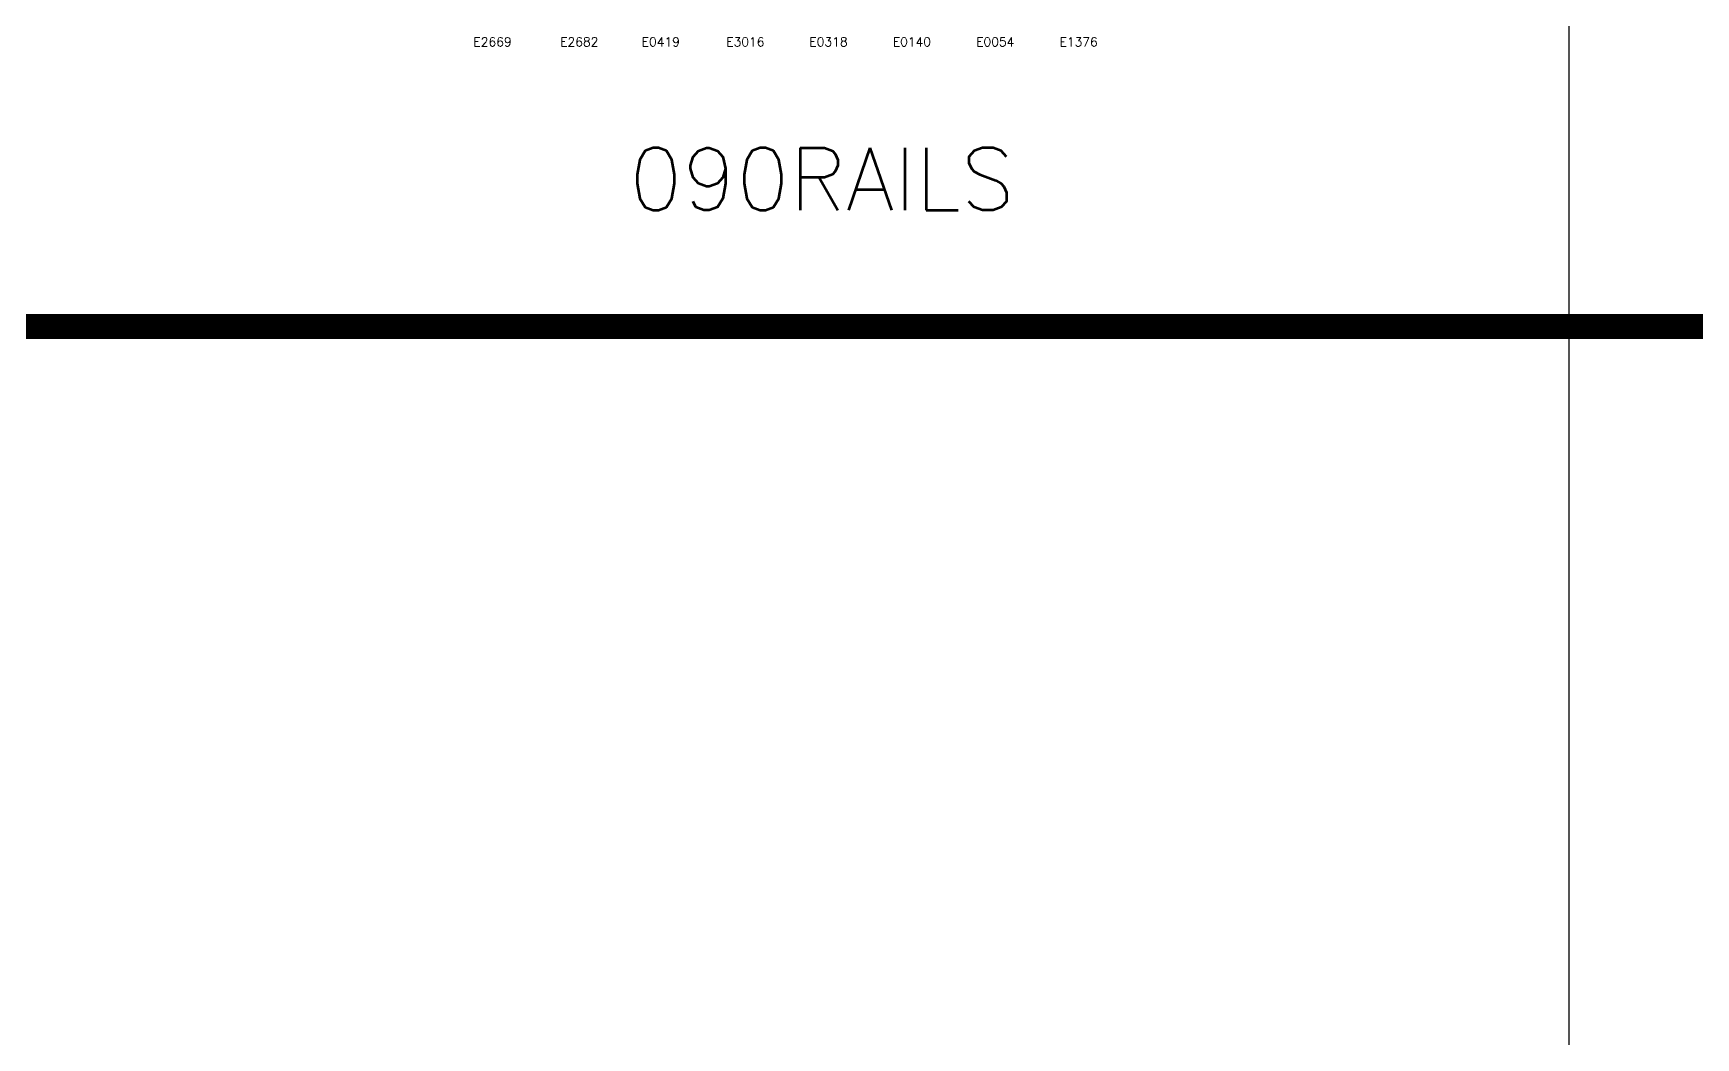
# Model space of a CAD drawing. Extents: x 0 to 130, y 0 to 90.
# Drawn here: x 59.54 to 76.18, y 22.76 to 32.81 of the extents above; entities that cross this region are included whole.
import ezdxf
from ezdxf.enums import TextEntityAlignment as Align

# ---------------------------------------------------------------- set-up
doc = ezdxf.new("R2010")
doc.units = 0
doc.header["$MEASUREMENT"] = 0
doc.layers.get('0').update_dxf_attribs({"linetype": 'CONTINUOUS'})
doc.layers.add('R-ANNO-TEXT', color=6, linetype='CONTINUOUS')
doc.layers.add('TITLE', color=7, linetype='CONTINUOUS')
doc.styles.get("Standard").update_dxf_attribs({"font": 'simplex'})

msp = doc.modelspace()

# ---------------------------------------------------------------- linework, layer by layer
at = {"layer": 'TITLE'}
msp.add_line((74.9080005, 89.8789502), (74.9080005, 14.8789502), dxfattribs=at)
at = {"layer": 'TITLE', "const_width": 0.25}
msp.add_lwpolyline([(0.25, 29.8789502), (122.9080005, 29.8789502)], dxfattribs=at)

# ---------------------------------------------------------------- texts
msp.add_text('090RAILS', height=0.625).set_placement((65.5048684, 31.0430611))
at = {"layer": 'R-ANNO-TEXT'}
for s, p in [('E2669', (64.139164, 32.6828639)), ('E2682', (65.0070304, 32.6828639)), ('E0419', (65.8230331, 32.6828639)), ('E3016', (66.6693624, 32.6828641)), ('E0318', (67.5008952, 32.6828641)), ('E0140', (68.3355149, 32.6828641)), ('E0054', (69.1694342, 32.6828641)), ('E1376', (70.0039149, 32.6826141))]:
    msp.add_text(s, height=0.09, dxfattribs=at).set_placement(p, align=Align.CENTER)

doc.saveas('drawing.dxf')
